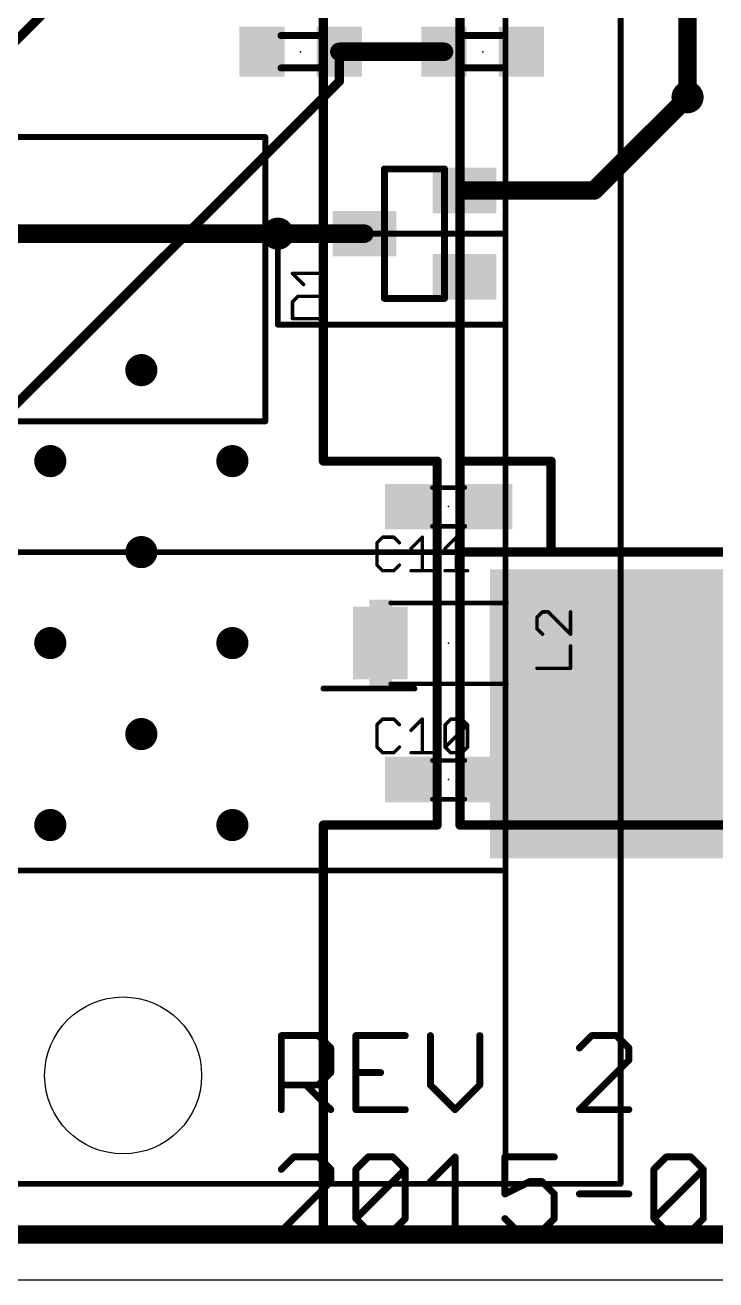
# Model space of a CAD drawing. Extents: x -1 to 111, y 0 to 43.
# Drawn here: x 80.45 to 95.62, y 0 to 27.59 of the extents above; entities that cross this region are included whole.
import ezdxf

# ---------------------------------------------------------------- set-up
doc = ezdxf.new("R2010")
doc.units = 0
for name, color, linetype in [('1', 22, 'CONTINUOUS'), ('15', 4, 'CONTINUOUS'), ('16', 175, 'CONTINUOUS'), ('18', 82, 'CONTINUOUS'), ('2', 2, 'CONTINUOUS'), ('20', 7, 'CONTINUOUS'), ('21', 253, 'CONTINUOUS'), ('22', 253, 'CONTINUOUS'), ('23', 7, 'CONTINUOUS'), ('25', 253, 'CONTINUOUS'), ('51', 253, 'CONTINUOUS')]:
    doc.layers.add(name, color=color, linetype=linetype)

# ---------------------------------------------------------------- blocks, each defined once
blk = doc.blocks.new('RECT')
blk.add_solid([(-0.5, -0.5), (0.5, -0.5), (-0.5, 0.5), (0.5, 0.5)])
blk = doc.blocks.new('ROUNDV')
at = {"const_width": 0.5}
blk.add_lwpolyline([(0, -0.25, 1), (0, 0.25, 1), (0, -0.25)], format="xyb", dxfattribs=at)

msp = doc.modelspace()

# ---------------------------------------------------------------- linework, layer by layer
at = {"layer": '1'}
for points, const_width in [([(90, 16), (90, 42)], 0.2032), ([(87, 30), (87, 18)], 0.2032), ([(87.35, 27), (89.65, 27)], 0.4064), ([(87.35, 27), (87.35, 26.35)], 0.2032), ([(87.35, 26.35), (79, 18)], 0.2032), ([(92.95, 23.95), (95, 26)], 0.4064), ([(90.1, 23.95), (92.95, 23.95)], 0.4064), ([(86, 23), (87.9, 23)], 0.4064), ([(87, 18), (89.5, 18)], 0.2032), ([(89.5, 18), (89.5, 10)], 0.2032), ([(90, 18), (90, 10)], 0.2032), ([(92, 18), (90, 18)], 0.2032), ([(92, 16), (92, 18)], 0.2032), ([(109, 16), (90, 16)], 0.2032), ([(109, 16), (92, 16)], 0.2032), ([(89.5, 10), (87, 10)], 0.2032), ([(87, 10), (87, 1)], 0.2032), ([(90, 10), (109, 10)], 0.2032), ([(86.0762, 3.7432), (86.0762, 5.3702)], 0.1524), ([(86.0762, 5.3702), (86.8897, 5.3702)], 0.1524), ([(86.8897, 5.3702), (87.1609, 5.099)], 0.1524), ([(88.798, 5.3702), (87.7134, 5.3702)], 0.1524), ([(87.7134, 5.3702), (87.7134, 3.7432)], 0.1524), ([(89.3505, 5.3702), (89.3505, 4.2855)], 0.1524), ([(90.4352, 4.2855), (90.4352, 5.3702)], 0.1524), ([(92.896, 5.3702), (92.6248, 5.099)], 0.1524), ([(93.4383, 5.3702), (92.896, 5.3702)], 0.1524), ([(93.7095, 5.099), (93.4383, 5.3702)], 0.1524), ([(87.1609, 5.099), (87.1609, 4.5567)], 0.1524), ([(93.7095, 4.8279), (93.7095, 5.099)], 0.1524), ([(92.6248, 3.7432), (93.7095, 4.8279)], 0.1524), ([(87.1609, 4.5567), (86.8897, 4.2855)], 0.1524), ([(87.7134, 4.5567), (88.2557, 4.5567)], 0.1524), ([(86.8897, 4.2855), (86.0762, 4.2855)], 0.1524), ([(86.6185, 4.2855), (87.1609, 3.7432)], 0.1524), ([(89.3505, 4.2855), (89.8928, 3.7432)], 0.1524), ([(89.8928, 3.7432), (90.4352, 4.2855)], 0.1524), ([(87.7134, 3.7432), (88.798, 3.7432)], 0.1524), ([(93.7095, 3.7432), (92.6248, 3.7432)], 0.1524), ([(86.3474, 2.7032), (86.0762, 2.432)], 0.1524), ([(86.8897, 2.7032), (86.3474, 2.7032)], 0.1524), ([(87.1609, 2.432), (86.8897, 2.7032)], 0.1524), ([(87.7134, 2.432), (87.9845, 2.7032)], 0.1524), ([(87.9845, 2.7032), (88.5269, 2.7032)], 0.1524), ([(88.5269, 2.7032), (88.798, 2.432)], 0.1524), ([(89.3505, 2.1609), (89.8928, 2.7032)], 0.1524), ([(89.8928, 2.7032), (89.8928, 1.0762)], 0.1524), ([(92.0723, 2.7032), (90.9877, 2.7032)], 0.1524), ([(90.9877, 2.7032), (90.9877, 1.8897)], 0.1524), ([(94.262, 2.432), (94.5331, 2.7032)], 0.1524), ([(94.5331, 2.7032), (95.0755, 2.7032)], 0.1524), ([(95.0755, 2.7032), (95.3466, 2.432)], 0.1524), ([(87.1609, 2.1609), (87.1609, 2.432)], 0.1524), ([(87.7134, 1.3474), (87.7134, 2.432)], 0.1524), ([(87.7134, 1.3474), (88.798, 2.432)], 0.1524), ([(88.798, 2.432), (88.798, 1.3474)], 0.1524), ([(94.262, 1.3474), (94.262, 2.432)], 0.1524), ([(94.262, 1.3474), (95.3466, 2.432)], 0.1524), ([(95.3466, 2.432), (95.3466, 1.3474)], 0.1524), ([(86.0762, 1.0762), (87.1609, 2.1609)], 0.1524), ([(90.9877, 1.8897), (91.53, 2.1609)], 0.1524), ([(91.53, 2.1609), (91.8012, 2.1609)], 0.1524), ([(91.8012, 2.1609), (92.0723, 1.8897)], 0.1524), ([(92.0723, 1.8897), (92.0723, 1.3474)], 0.1524), ([(92.6248, 1.8897), (93.7095, 1.8897)], 0.1524), ([(87.9845, 1.0762), (87.7134, 1.3474)], 0.1524), ([(88.798, 1.3474), (88.5269, 1.0762)], 0.1524), ([(91.2588, 1.0762), (90.9877, 1.3474)], 0.1524), ([(92.0723, 1.3474), (91.8012, 1.0762)], 0.1524), ([(94.5331, 1.0762), (94.262, 1.3474)], 0.1524), ([(95.3466, 1.3474), (95.0755, 1.0762)], 0.1524), ([(87.1609, 1.0762), (86.0762, 1.0762)], 0.1524), ([(88.5269, 1.0762), (87.9845, 1.0762)], 0.1524), ([(89.3505, 1.0762), (90.4352, 1.0762)], 0.1524), ([(91.8012, 1.0762), (91.2588, 1.0762)], 0.1524), ([(95.0755, 1.0762), (94.5331, 1.0762)], 0.1524), ([(87, 1), (10, 1)], 0.2032)]:
    msp.add_lwpolyline(points, dxfattribs=dict(at, const_width=const_width))
for points, const_width in [([(87.35, 27.1016, 1), (87.35, 26.8984)], 0.2032), ([(87.4008, 27, 1), (87.2992, 27)], 0.1016), ([(89.65, 26.8984, 1), (89.65, 27.1016)], 0.2032), ([(87.2992, 26.35, 1), (87.4008, 26.35)], 0.1016), ([(87.3859, 26.3141, 1), (87.3141, 26.3859)], 0.1016), ([(95.0718, 25.9282, 1), (94.9282, 26.0718)], 0.2032), ([(90.1, 24.0516, 1), (90.1, 23.8484)], 0.2032), ([(92.8782, 24.0218, 1), (93.0218, 23.8782)], 0.2032), ([(92.95, 23.8484, 1), (92.95, 24.0516)], 0.2032), ([(86, 23.1016, 1), (86, 22.8984)], 0.2032), ([(87.9, 22.8984, 1), (87.9, 23.1016)], 0.2032), ([(87, 18.0508, 1), (87, 17.9492)], 0.1016), ([(86.9492, 18, 1), (87.0508, 18)], 0.1016), ([(89.5508, 18, 1), (89.4492, 18)], 0.1016), ([(89.5, 17.9492, 1), (89.5, 18.0508)], 0.1016), ([(90.0508, 18, 1), (89.9492, 18)], 0.1016), ([(90, 18.0508, 1), (90, 17.9492)], 0.1016), ([(92.0508, 18, 1), (91.9492, 18)], 0.1016), ([(92, 17.9492, 1), (92, 18.0508)], 0.1016), ([(90, 16.0508, 1), (90, 15.9492)], 0.1016), ([(89.9492, 16, 1), (90.0508, 16)], 0.1016), ([(92, 16.0508, 1), (92, 15.9492)], 0.1016), ([(91.9492, 16, 1), (92.0508, 16)], 0.1016), ([(87, 10.0508, 1), (87, 9.9492)], 0.1016), ([(87.0508, 10, 1), (86.9492, 10)], 0.1016), ([(89.4492, 10, 1), (89.5508, 10)], 0.1016), ([(89.5, 9.9492, 1), (89.5, 10.0508)], 0.1016), ([(90, 10.0508, 1), (90, 9.9492)], 0.1016), ([(89.9492, 10, 1), (90.0508, 10)], 0.1016), ([(86.1143, 5.3702, 1), (86.0381, 5.3702)], 0.0762), ([(86.0762, 5.4083, 1), (86.0762, 5.3321)], 0.0762), ([(86.9166, 5.3971, 1), (86.8628, 5.3432)], 0.0762), ([(86.8897, 5.3321, 1), (86.8897, 5.4083)], 0.0762), ([(87.7134, 5.4083, 1), (87.7134, 5.3321)], 0.0762), ([(87.7515, 5.3702, 1), (87.6753, 5.3702)], 0.0762), ([(88.798, 5.3321, 1), (88.798, 5.4083)], 0.0762), ([(89.3886, 5.3702, 1), (89.3124, 5.3702)], 0.0762), ([(90.4733, 5.3702, 1), (90.3971, 5.3702)], 0.0762), ([(92.896, 5.4083, 1), (92.896, 5.3321)], 0.0762), ([(92.9229, 5.3432, 1), (92.869, 5.3971)], 0.0762), ([(93.4653, 5.3971, 1), (93.4114, 5.3432)], 0.0762), ([(93.4383, 5.3321, 1), (93.4383, 5.4083)], 0.0762), ([(87.199, 5.099, 1), (87.1228, 5.099)], 0.0762), ([(87.1339, 5.0721, 1), (87.1878, 5.126)], 0.0762), ([(92.5979, 5.126, 1), (92.6518, 5.0721)], 0.0762), ([(93.7476, 5.099, 1), (93.6714, 5.099)], 0.0762), ([(93.6825, 5.0721, 1), (93.7364, 5.126)], 0.0762), ([(93.6714, 4.8279, 1), (93.7476, 4.8279)], 0.0762), ([(93.7364, 4.8009, 1), (93.6825, 4.8548)], 0.0762), ([(87.1228, 4.5567, 1), (87.199, 4.5567)], 0.0762), ([(87.1878, 4.5298, 1), (87.1339, 4.5836)], 0.0762), ([(87.7134, 4.5948, 1), (87.7134, 4.5186)], 0.0762), ([(88.2557, 4.5186, 1), (88.2557, 4.5948)], 0.0762), ([(86.0762, 4.3236, 1), (86.0762, 4.2474)], 0.0762), ([(86.6455, 4.3125, 1), (86.5916, 4.2586)], 0.0762), ([(86.8628, 4.3125, 1), (86.9166, 4.2586)], 0.0762), ([(86.8897, 4.2474, 1), (86.8897, 4.3236)], 0.0762), ([(89.3775, 4.3125, 1), (89.3236, 4.2586)], 0.0762), ([(89.3124, 4.2855, 1), (89.3886, 4.2855)], 0.0762), ([(90.3971, 4.2855, 1), (90.4733, 4.2855)], 0.0762), ([(90.4621, 4.2586, 1), (90.4082, 4.3125)], 0.0762), ([(86.0381, 3.7432, 1), (86.1143, 3.7432)], 0.0762), ([(87.1339, 3.7163, 1), (87.1878, 3.7701)], 0.0762), ([(87.7134, 3.7813, 1), (87.7134, 3.7051)], 0.0762), ([(87.6753, 3.7432, 1), (87.7515, 3.7432)], 0.0762), ([(88.798, 3.7051, 1), (88.798, 3.7813)], 0.0762), ([(89.8659, 3.7701, 1), (89.9198, 3.7163)], 0.0762), ([(89.8659, 3.7163, 1), (89.9198, 3.7701)], 0.0762), ([(92.6248, 3.7813, 1), (92.6248, 3.7051)], 0.0762), ([(92.5979, 3.7701, 1), (92.6518, 3.7163)], 0.0762), ([(93.7095, 3.7051, 1), (93.7095, 3.7813)], 0.0762), ([(86.3474, 2.7413, 1), (86.3474, 2.6651)], 0.0762), ([(86.3743, 2.6762, 1), (86.3204, 2.7301)], 0.0762), ([(86.9166, 2.7301, 1), (86.8628, 2.6762)], 0.0762), ([(86.8897, 2.6651, 1), (86.8897, 2.7413)], 0.0762), ([(87.9845, 2.7413, 1), (87.9845, 2.6651)], 0.0762), ([(88.0115, 2.6762, 1), (87.9576, 2.7301)], 0.0762), ([(88.5538, 2.7301, 1), (88.4999, 2.6762)], 0.0762), ([(88.5269, 2.6651, 1), (88.5269, 2.7413)], 0.0762), ([(89.9309, 2.7032, 1), (89.8547, 2.7032)], 0.0762), ([(89.9198, 2.6762, 1), (89.8659, 2.7301)], 0.0762), ([(90.9877, 2.7413, 1), (90.9877, 2.6651)], 0.0762), ([(91.0258, 2.7032, 1), (90.9496, 2.7032)], 0.0762), ([(92.0723, 2.6651, 1), (92.0723, 2.7413)], 0.0762), ([(94.5331, 2.7413, 1), (94.5331, 2.6651)], 0.0762), ([(94.5601, 2.6762, 1), (94.5062, 2.7301)], 0.0762), ([(95.1024, 2.7301, 1), (95.0485, 2.6762)], 0.0762), ([(95.0755, 2.6651, 1), (95.0755, 2.7413)], 0.0762), ([(86.0493, 2.459, 1), (86.1031, 2.4051)], 0.0762), ([(87.199, 2.432, 1), (87.1228, 2.432)], 0.0762), ([(87.1339, 2.4051, 1), (87.1878, 2.459)], 0.0762), ([(87.6864, 2.459, 1), (87.7403, 2.4051)], 0.0762), ([(87.7515, 2.432, 1), (87.6753, 2.432)], 0.0762), ([(88.8361, 2.432, 1), (88.7599, 2.432)], 0.0762), ([(88.825, 2.4051, 1), (88.7711, 2.459)], 0.0762), ([(88.7711, 2.4051, 1), (88.825, 2.459)], 0.0762), ([(94.235, 2.459, 1), (94.2889, 2.4051)], 0.0762), ([(94.3001, 2.432, 1), (94.2239, 2.432)], 0.0762), ([(95.3847, 2.432, 1), (95.3085, 2.432)], 0.0762), ([(95.3736, 2.4051, 1), (95.3197, 2.459)], 0.0762), ([(95.3197, 2.4051, 1), (95.3736, 2.459)], 0.0762), ([(87.1878, 2.1339, 1), (87.1339, 2.1878)], 0.0762), ([(89.3236, 2.1878, 1), (89.3775, 2.1339)], 0.0762), ([(91.53, 2.199, 1), (91.53, 2.1228)], 0.0762), ([(91.547, 2.1268, 1), (91.513, 2.1949)], 0.0762), ([(91.8281, 2.1878, 1), (91.7742, 2.1339)], 0.0762), ([(91.8012, 2.1228, 1), (91.8012, 2.199)], 0.0762), ([(87.1228, 2.1609, 1), (87.199, 2.1609)], 0.0762), ([(90.9706, 1.9238, 1), (91.0047, 1.8556)], 0.0762), ([(92.1104, 1.8897, 1), (92.0342, 1.8897)], 0.0762), ([(92.0454, 1.8628, 1), (92.0993, 1.9166)], 0.0762), ([(92.6248, 1.9278, 1), (92.6248, 1.8516)], 0.0762), ([(93.7095, 1.8516, 1), (93.7095, 1.9278)], 0.0762), ([(90.9496, 1.8897, 1), (91.0258, 1.8897)], 0.0762), ([(87.7403, 1.3743, 1), (87.6864, 1.3204)], 0.0762), ([(87.6864, 1.3743, 1), (87.7403, 1.3204)], 0.0762), ([(87.6753, 1.3474, 1), (87.7515, 1.3474)], 0.0762), ([(88.7599, 1.3474, 1), (88.8361, 1.3474)], 0.0762), ([(88.825, 1.3204, 1), (88.7711, 1.3743)], 0.0762), ([(91.0146, 1.3743, 1), (90.9607, 1.3204)], 0.0762), ([(92.0342, 1.3474, 1), (92.1104, 1.3474)], 0.0762), ([(92.0993, 1.3204, 1), (92.0454, 1.3743)], 0.0762), ([(94.2889, 1.3743, 1), (94.235, 1.3204)], 0.0762), ([(94.235, 1.3743, 1), (94.2889, 1.3204)], 0.0762), ([(94.2239, 1.3474, 1), (94.3001, 1.3474)], 0.0762), ([(95.3085, 1.3474, 1), (95.3847, 1.3474)], 0.0762), ([(95.3736, 1.3204, 1), (95.3197, 1.3743)], 0.0762), ([(86.0762, 1.1143, 1), (86.0762, 1.0381)], 0.0762), ([(86.0493, 1.1031, 1), (86.1031, 1.0493)], 0.0762), ([(87.1609, 1.0381, 1), (87.1609, 1.1143)], 0.0762), ([(87.9845, 1.1143, 1), (87.9845, 1.0381)], 0.0762), ([(87.9576, 1.0493, 1), (88.0115, 1.1031)], 0.0762), ([(88.4999, 1.1031, 1), (88.5538, 1.0493)], 0.0762), ([(88.5269, 1.0381, 1), (88.5269, 1.1143)], 0.0762), ([(89.3505, 1.1143, 1), (89.3505, 1.0381)], 0.0762), ([(89.8547, 1.0762, 1), (89.9309, 1.0762)], 0.0762), ([(90.4352, 1.0381, 1), (90.4352, 1.1143)], 0.0762), ([(91.2588, 1.1143, 1), (91.2588, 1.0381)], 0.0762), ([(91.2319, 1.0493, 1), (91.2858, 1.1031)], 0.0762), ([(91.7742, 1.1031, 1), (91.8281, 1.0493)], 0.0762), ([(91.8012, 1.0381, 1), (91.8012, 1.1143)], 0.0762), ([(94.5331, 1.1143, 1), (94.5331, 1.0381)], 0.0762), ([(94.5062, 1.0493, 1), (94.5601, 1.1031)], 0.0762), ([(95.0485, 1.1031, 1), (95.1024, 1.0493)], 0.0762), ([(95.0755, 1.0381, 1), (95.0755, 1.1143)], 0.0762), ([(86.9492, 1, 1), (87.0508, 1)], 0.1016), ([(87, 0.9492, 1), (87, 1.0508)], 0.1016)]:
    msp.add_lwpolyline(points, format="xyb", dxfattribs=dict(at, const_width=const_width))
at = {"layer": '15', "const_width": 0.4064}
msp.add_lwpolyline([(19, 1), (109, 1)], dxfattribs=at)
at = {"layer": '16'}
for points, const_width in [([(95, 26), (95, 31.555)], 0.4064), ([(80, 27), (82, 29)], 0.2032), ([(76, 23), (86, 23)], 0.4064), ([(109, 1), (1, 1)], 0.2032)]:
    msp.add_lwpolyline(points, dxfattribs=dict(at, const_width=const_width))
at = {"layer": '16', "const_width": 0.2032}
for points in [[(94.8984, 26, 1), (95.1016, 26)], [(86, 22.8984, 1), (86, 23.1016)]]:
    msp.add_lwpolyline(points, format="xyb", dxfattribs=at)
at = {"layer": '2', "const_width": 0.4064}
msp.add_lwpolyline([(1, 1), (109, 1)], dxfattribs=at)
at = {"layer": '20'}
msp.add_line((0, 0), (110, 0), dxfattribs=at)
msp.add_circle((82.6, 4.495), 1.725, dxfattribs=at)
at = {"layer": '21', "const_width": 0.1524}
for points in [[(88.3396, 24.4224), (89.1524, 24.4224)], [(88.3396, 23.8636), (88.3396, 24.4224)], [(88.3396, 21.5776), (88.3396, 22.1364)], [(89.1524, 21.5776), (88.3396, 21.5776)], [(86.0762, 3.7432), (86.0762, 5.3702)], [(86.0762, 5.3702), (86.8897, 5.3702)], [(86.8897, 5.3702), (87.1609, 5.099)], [(88.798, 5.3702), (87.7134, 5.3702)], [(87.7134, 5.3702), (87.7134, 3.7432)], [(89.3505, 5.3702), (89.3505, 4.2855)], [(90.4352, 4.2855), (90.4352, 5.3702)], [(92.896, 5.3702), (92.6248, 5.099)], [(93.4383, 5.3702), (92.896, 5.3702)], [(93.7095, 5.099), (93.4383, 5.3702)], [(87.1609, 5.099), (87.1609, 4.5567)], [(93.7095, 4.8279), (93.7095, 5.099)], [(92.6248, 3.7432), (93.7095, 4.8279)], [(87.1609, 4.5567), (86.8897, 4.2855)], [(87.7134, 4.5567), (88.2557, 4.5567)], [(86.8897, 4.2855), (86.0762, 4.2855)], [(86.6185, 4.2855), (87.1609, 3.7432)], [(89.3505, 4.2855), (89.8928, 3.7432)], [(89.8928, 3.7432), (90.4352, 4.2855)], [(87.7134, 3.7432), (88.798, 3.7432)], [(93.7095, 3.7432), (92.6248, 3.7432)], [(86.3474, 2.7032), (86.0762, 2.432)], [(86.8897, 2.7032), (86.3474, 2.7032)], [(87.1609, 2.432), (86.8897, 2.7032)], [(87.7134, 2.432), (87.9845, 2.7032)], [(87.9845, 2.7032), (88.5269, 2.7032)], [(88.5269, 2.7032), (88.798, 2.432)], [(89.3505, 2.1609), (89.8928, 2.7032)], [(89.8928, 2.7032), (89.8928, 1.0762)], [(92.0723, 2.7032), (90.9877, 2.7032)], [(90.9877, 2.7032), (90.9877, 1.8897)], [(94.262, 2.432), (94.5331, 2.7032)], [(94.5331, 2.7032), (95.0755, 2.7032)], [(95.0755, 2.7032), (95.3466, 2.432)], [(87.1609, 2.1609), (87.1609, 2.432)], [(87.7134, 1.3474), (87.7134, 2.432)], [(87.7134, 1.3474), (88.798, 2.432)], [(88.798, 2.432), (88.798, 1.3474)], [(94.262, 1.3474), (94.262, 2.432)], [(94.262, 1.3474), (95.3466, 2.432)], [(95.3466, 2.432), (95.3466, 1.3474)], [(86.0762, 1.0762), (87.1609, 2.1609)], [(90.9877, 1.8897), (91.53, 2.1609)], [(91.53, 2.1609), (91.8012, 2.1609)], [(91.8012, 2.1609), (92.0723, 1.8897)], [(92.0723, 1.8897), (92.0723, 1.3474)], [(92.6248, 1.8897), (93.7095, 1.8897)], [(87.9845, 1.0762), (87.7134, 1.3474)], [(88.798, 1.3474), (88.5269, 1.0762)], [(91.2588, 1.0762), (90.9877, 1.3474)], [(92.0723, 1.3474), (91.8012, 1.0762)], [(94.5331, 1.0762), (94.262, 1.3474)], [(95.3466, 1.3474), (95.0755, 1.0762)], [(87.1609, 1.0762), (86.0762, 1.0762)], [(88.5269, 1.0762), (87.9845, 1.0762)], [(89.3505, 1.0762), (90.4352, 1.0762)], [(91.8012, 1.0762), (91.2588, 1.0762)], [(95.0755, 1.0762), (94.5331, 1.0762)]]:
    msp.add_lwpolyline(points, dxfattribs=at)
at = {"layer": '21', "const_width": 0.0762}
for points in [[(88.3396, 24.4605, 1), (88.3396, 24.3843)], [(88.3777, 24.4224, 1), (88.3015, 24.4224)], [(89.1524, 24.3843, 1), (89.1524, 24.4605)], [(88.3015, 23.8636, 1), (88.3777, 23.8636)], [(88.3777, 22.1364, 1), (88.3015, 22.1364)], [(88.3396, 21.6157, 1), (88.3396, 21.5395)], [(88.3015, 21.5776, 1), (88.3777, 21.5776)], [(89.1524, 21.5395, 1), (89.1524, 21.6157)], [(86.1143, 5.3702, 1), (86.0381, 5.3702)], [(86.0762, 5.4083, 1), (86.0762, 5.3321)], [(86.9166, 5.3971, 1), (86.8628, 5.3432)], [(86.8897, 5.3321, 1), (86.8897, 5.4083)], [(87.7134, 5.4083, 1), (87.7134, 5.3321)], [(87.7515, 5.3702, 1), (87.6753, 5.3702)], [(88.798, 5.3321, 1), (88.798, 5.4083)], [(89.3886, 5.3702, 1), (89.3124, 5.3702)], [(90.4733, 5.3702, 1), (90.3971, 5.3702)], [(92.896, 5.4083, 1), (92.896, 5.3321)], [(92.9229, 5.3432, 1), (92.869, 5.3971)], [(93.4653, 5.3971, 1), (93.4114, 5.3432)], [(93.4383, 5.3321, 1), (93.4383, 5.4083)], [(87.199, 5.099, 1), (87.1228, 5.099)], [(87.1339, 5.0721, 1), (87.1878, 5.126)], [(92.5979, 5.126, 1), (92.6518, 5.0721)], [(93.7476, 5.099, 1), (93.6714, 5.099)], [(93.6825, 5.0721, 1), (93.7364, 5.126)], [(93.6714, 4.8279, 1), (93.7476, 4.8279)], [(93.7364, 4.8009, 1), (93.6825, 4.8548)], [(87.1228, 4.5567, 1), (87.199, 4.5567)], [(87.1878, 4.5298, 1), (87.1339, 4.5836)], [(87.7134, 4.5948, 1), (87.7134, 4.5186)], [(88.2557, 4.5186, 1), (88.2557, 4.5948)], [(86.0762, 4.3236, 1), (86.0762, 4.2474)], [(86.6455, 4.3125, 1), (86.5916, 4.2586)], [(86.8628, 4.3125, 1), (86.9166, 4.2586)], [(86.8897, 4.2474, 1), (86.8897, 4.3236)], [(89.3775, 4.3125, 1), (89.3236, 4.2586)], [(89.3124, 4.2855, 1), (89.3886, 4.2855)], [(90.3971, 4.2855, 1), (90.4733, 4.2855)], [(90.4621, 4.2586, 1), (90.4082, 4.3125)], [(86.0381, 3.7432, 1), (86.1143, 3.7432)], [(87.1339, 3.7163, 1), (87.1878, 3.7701)], [(87.7134, 3.7813, 1), (87.7134, 3.7051)], [(87.6753, 3.7432, 1), (87.7515, 3.7432)], [(88.798, 3.7051, 1), (88.798, 3.7813)], [(89.8659, 3.7701, 1), (89.9198, 3.7163)], [(89.8659, 3.7163, 1), (89.9198, 3.7701)], [(92.6248, 3.7813, 1), (92.6248, 3.7051)], [(92.5979, 3.7701, 1), (92.6518, 3.7163)], [(93.7095, 3.7051, 1), (93.7095, 3.7813)], [(86.3474, 2.7413, 1), (86.3474, 2.6651)], [(86.3743, 2.6762, 1), (86.3204, 2.7301)], [(86.9166, 2.7301, 1), (86.8628, 2.6762)], [(86.8897, 2.6651, 1), (86.8897, 2.7413)], [(87.9845, 2.7413, 1), (87.9845, 2.6651)], [(88.0115, 2.6762, 1), (87.9576, 2.7301)], [(88.5538, 2.7301, 1), (88.4999, 2.6762)], [(88.5269, 2.6651, 1), (88.5269, 2.7413)], [(89.9309, 2.7032, 1), (89.8547, 2.7032)], [(89.9198, 2.6762, 1), (89.8659, 2.7301)], [(90.9877, 2.7413, 1), (90.9877, 2.6651)], [(91.0258, 2.7032, 1), (90.9496, 2.7032)], [(92.0723, 2.6651, 1), (92.0723, 2.7413)], [(94.5331, 2.7413, 1), (94.5331, 2.6651)], [(94.5601, 2.6762, 1), (94.5062, 2.7301)], [(95.1024, 2.7301, 1), (95.0485, 2.6762)], [(95.0755, 2.6651, 1), (95.0755, 2.7413)], [(86.0493, 2.459, 1), (86.1031, 2.4051)], [(87.199, 2.432, 1), (87.1228, 2.432)], [(87.1339, 2.4051, 1), (87.1878, 2.459)], [(87.6864, 2.459, 1), (87.7403, 2.4051)], [(87.7515, 2.432, 1), (87.6753, 2.432)], [(88.8361, 2.432, 1), (88.7599, 2.432)], [(88.825, 2.4051, 1), (88.7711, 2.459)], [(88.7711, 2.4051, 1), (88.825, 2.459)], [(94.235, 2.459, 1), (94.2889, 2.4051)], [(94.3001, 2.432, 1), (94.2239, 2.432)], [(95.3847, 2.432, 1), (95.3085, 2.432)], [(95.3736, 2.4051, 1), (95.3197, 2.459)], [(95.3197, 2.4051, 1), (95.3736, 2.459)], [(87.1878, 2.1339, 1), (87.1339, 2.1878)], [(89.3236, 2.1878, 1), (89.3775, 2.1339)], [(91.53, 2.199, 1), (91.53, 2.1228)], [(91.547, 2.1268, 1), (91.513, 2.1949)], [(91.8281, 2.1878, 1), (91.7742, 2.1339)], [(91.8012, 2.1228, 1), (91.8012, 2.199)], [(87.1228, 2.1609, 1), (87.199, 2.1609)], [(90.9706, 1.9238, 1), (91.0047, 1.8556)], [(92.1104, 1.8897, 1), (92.0342, 1.8897)], [(92.0454, 1.8628, 1), (92.0993, 1.9166)], [(92.6248, 1.9278, 1), (92.6248, 1.8516)], [(93.7095, 1.8516, 1), (93.7095, 1.9278)], [(90.9496, 1.8897, 1), (91.0258, 1.8897)], [(87.7403, 1.3743, 1), (87.6864, 1.3204)], [(87.6864, 1.3743, 1), (87.7403, 1.3204)], [(87.6753, 1.3474, 1), (87.7515, 1.3474)], [(88.7599, 1.3474, 1), (88.8361, 1.3474)], [(88.825, 1.3204, 1), (88.7711, 1.3743)], [(91.0146, 1.3743, 1), (90.9607, 1.3204)], [(92.0342, 1.3474, 1), (92.1104, 1.3474)], [(92.0993, 1.3204, 1), (92.0454, 1.3743)], [(94.2889, 1.3743, 1), (94.235, 1.3204)], [(94.235, 1.3743, 1), (94.2889, 1.3204)], [(94.2239, 1.3474, 1), (94.3001, 1.3474)], [(95.3085, 1.3474, 1), (95.3847, 1.3474)], [(95.3736, 1.3204, 1), (95.3197, 1.3743)], [(86.0762, 1.1143, 1), (86.0762, 1.0381)], [(86.0493, 1.1031, 1), (86.1031, 1.0493)], [(87.1609, 1.0381, 1), (87.1609, 1.1143)], [(87.9845, 1.1143, 1), (87.9845, 1.0381)], [(87.9576, 1.0493, 1), (88.0115, 1.1031)], [(88.4999, 1.1031, 1), (88.5538, 1.0493)], [(88.5269, 1.0381, 1), (88.5269, 1.1143)], [(89.3505, 1.1143, 1), (89.3505, 1.0381)], [(89.8547, 1.0762, 1), (89.9309, 1.0762)], [(90.4352, 1.0381, 1), (90.4352, 1.1143)], [(91.2588, 1.1143, 1), (91.2588, 1.0381)], [(91.2319, 1.0493, 1), (91.2858, 1.1031)], [(91.7742, 1.1031, 1), (91.8281, 1.0493)], [(91.8012, 1.0381, 1), (91.8012, 1.1143)], [(94.5331, 1.1143, 1), (94.5331, 1.0381)], [(94.5062, 1.0493, 1), (94.5601, 1.1031)], [(95.0485, 1.1031, 1), (95.1024, 1.0493)], [(95.0755, 1.0381, 1), (95.0755, 1.1143)]]:
    msp.add_lwpolyline(points, format="xyb", dxfattribs=at)
at = {"layer": '22', "const_width": 0.127}
for points in [[(91, 42), (91, 2)], [(93.53, 2.11), (93.53, 41.89)], [(85.725, 25.125), (79.475, 25.125)], [(85.725, 18.875), (85.725, 25.125)], [(86, 23), (86, 21)], [(91, 23), (86, 23)], [(91, 21), (91, 23)], [(86, 21), (91, 21)], [(79.475, 18.875), (85.725, 18.875)], [(19, 16), (91, 16)], [(91, 16), (91, 9)], [(89, 13), (87, 13)], [(91, 9), (19, 9)], [(16.47, 2.11), (93.53, 2.11)]]:
    msp.add_lwpolyline(points, dxfattribs=at)
at = {"layer": '22', "const_width": 0.0635}
for points in [[(85.7568, 25.125, 1), (85.6933, 25.125)], [(85.725, 25.0933, 1), (85.725, 25.1567)], [(86.0318, 23, 1), (85.9682, 23)], [(86, 23.0317, 1), (86, 22.9683)], [(91.0318, 23, 1), (90.9682, 23)], [(91, 22.9683, 1), (91, 23.0317)], [(85.9682, 21, 1), (86.0318, 21)], [(86, 21.0317, 1), (86, 20.9683)], [(90.9682, 21, 1), (91.0318, 21)], [(91, 20.9683, 1), (91, 21.0317)], [(85.6933, 18.875, 1), (85.7568, 18.875)], [(85.725, 18.8433, 1), (85.725, 18.9067)], [(91.0318, 16, 1), (90.9682, 16)], [(91, 15.9682, 1), (91, 16.0317)], [(87, 13.0318, 1), (87, 12.9682)], [(89, 12.9682, 1), (89, 13.0318)], [(90.9682, 9, 1), (91.0318, 9)], [(91, 8.9682, 1), (91, 9.0318)], [(90.9682, 2, 1), (91.0318, 2)], [(93.4982, 2.11, 1), (93.5618, 2.11)], [(93.53, 2.0783, 1), (93.53, 2.1418)]]:
    msp.add_lwpolyline(points, format="xyb", dxfattribs=at)
at = {"layer": '23'}
for p in [(86.5, 27), (90.5, 27), (89, 23), (89.75, 17), (89.75, 14), (89.75, 11)]:
    msp.add_point(p, dxfattribs=at)
at = {"layer": '25', "const_width": 0.0762}
for points in [[(87.0569, 21.8815), (87.0569, 22.373)], [(86.5654, 21.8815), (86.3197, 22.1273)], [(86.3197, 22.1273), (87.0569, 22.1273)], [(86.4425, 21.6246), (86.3197, 21.5017)], [(86.3197, 21.5017), (86.3197, 21.1331)], [(86.934, 21.6246), (86.4425, 21.6246)], [(87.0569, 21.5017), (86.934, 21.6246)], [(87.0569, 21.1331), (87.0569, 21.5017)], [(86.3197, 21.1331), (87.0569, 21.1331)], [(88.3007, 16.3275), (88.1779, 16.2047)], [(88.5465, 16.3275), (88.3007, 16.3275)], [(88.6693, 16.2047), (88.5465, 16.3275)], [(88.9263, 16.0818), (89.172, 16.3275)], [(89.172, 16.3275), (89.172, 15.5903)], [(89.6747, 16.0818), (89.9204, 16.3275)], [(89.9204, 16.3275), (89.9204, 15.5903)], [(88.1779, 16.2047), (88.1779, 15.7132)], [(88.1779, 15.7132), (88.3007, 15.5903)], [(88.5465, 15.5903), (88.6693, 15.7132)], [(88.3007, 15.5903), (88.5465, 15.5903)], [(88.9263, 15.5903), (89.4178, 15.5903)], [(89.6747, 15.5903), (90.1662, 15.5903)], [(91.8153, 14.6862), (91.6925, 14.5633)], [(91.9382, 14.6862), (91.8153, 14.6862)], [(92.4297, 14.1947), (91.9382, 14.6862)], [(92.4297, 14.6862), (92.4297, 14.1947)], [(91.6925, 14.5633), (91.6925, 14.3176)], [(91.6925, 14.3176), (91.8153, 14.1947)], [(92.4297, 13.4463), (92.4297, 13.9378)], [(91.6925, 13.4463), (92.4297, 13.4463)], [(88.3007, 12.3275), (88.1779, 12.2047)], [(88.1779, 12.2047), (88.1779, 11.7132)], [(88.5465, 12.3275), (88.3007, 12.3275)], [(88.6693, 12.2047), (88.5465, 12.3275)], [(88.9263, 12.0818), (89.172, 12.3275)], [(89.172, 12.3275), (89.172, 11.5903)], [(89.6747, 12.2047), (89.7976, 12.3275)], [(89.6747, 11.7132), (89.6747, 12.2047)], [(89.6747, 11.7132), (90.1662, 12.2047)], [(89.7976, 12.3275), (90.0433, 12.3275)], [(90.0433, 12.3275), (90.1662, 12.2047)], [(90.1662, 12.2047), (90.1662, 11.7132)], [(88.1779, 11.7132), (88.3007, 11.5903)], [(88.3007, 11.5903), (88.5465, 11.5903)], [(88.5465, 11.5903), (88.6693, 11.7132)], [(88.9263, 11.5903), (89.4178, 11.5903)], [(89.7976, 11.5903), (89.6747, 11.7132)], [(90.0433, 11.5903), (89.7976, 11.5903)], [(90.1662, 11.7132), (90.0433, 11.5903)]]:
    msp.add_lwpolyline(points, dxfattribs=at)
at = {"layer": '25', "const_width": 0.0381}
for points in [[(87.0759, 22.373, 1), (87.0379, 22.373)], [(86.3197, 22.1463, 1), (86.3197, 22.1082)], [(86.3331, 22.1407, 1), (86.3062, 22.1138)], [(87.0569, 22.1082, 1), (87.0569, 22.1463)], [(86.5519, 21.868, 1), (86.5789, 21.895)], [(87.0379, 21.8815, 1), (87.0759, 21.8815)], [(86.3062, 21.5152, 1), (86.3331, 21.4882)], [(86.3387, 21.5017, 1), (86.3006, 21.5017)], [(86.4425, 21.6436, 1), (86.4425, 21.6055)], [(86.456, 21.6111, 1), (86.4291, 21.6381)], [(86.9475, 21.6381, 1), (86.9206, 21.6111)], [(86.934, 21.6055, 1), (86.934, 21.6436)], [(87.0759, 21.5017, 1), (87.0379, 21.5017)], [(87.0434, 21.4882, 1), (87.0704, 21.5152)], [(86.3197, 21.1522, 1), (86.3197, 21.1141)], [(86.3006, 21.1331, 1), (86.3387, 21.1331)], [(87.0379, 21.1331, 1), (87.0759, 21.1331)], [(87.0569, 21.1141, 1), (87.0569, 21.1522)], [(88.3007, 16.3466, 1), (88.3007, 16.3085)], [(88.3142, 16.3141, 1), (88.2873, 16.341)], [(88.5599, 16.341, 1), (88.533, 16.3141)], [(88.5465, 16.3085, 1), (88.5465, 16.3466)], [(89.1911, 16.3275, 1), (89.153, 16.3275)], [(89.1855, 16.3141, 1), (89.1585, 16.341)], [(89.9395, 16.3275, 1), (89.9014, 16.3275)], [(89.9339, 16.3141, 1), (89.907, 16.341)], [(88.1969, 16.2047, 1), (88.1588, 16.2047)], [(88.1644, 16.2181, 1), (88.1913, 16.1912)], [(88.6559, 16.1912, 1), (88.6828, 16.2181)], [(88.9128, 16.0953, 1), (88.9397, 16.0683)], [(89.6612, 16.0953, 1), (89.6882, 16.0683)], [(88.1913, 15.7266, 1), (88.1644, 15.6997)], [(88.1588, 15.7132, 1), (88.1969, 15.7132)], [(88.6828, 15.6997, 1), (88.6559, 15.7266)], [(88.3007, 15.6094, 1), (88.3007, 15.5713)], [(88.2873, 15.5768, 1), (88.3142, 15.6038)], [(88.533, 15.6038, 1), (88.5599, 15.5768)], [(88.5465, 15.5713, 1), (88.5465, 15.6094)], [(88.9263, 15.6094, 1), (88.9263, 15.5713)], [(89.153, 15.5903, 1), (89.1911, 15.5903)], [(89.4178, 15.5713, 1), (89.4178, 15.6094)], [(89.6747, 15.6094, 1), (89.6747, 15.5713)], [(89.9014, 15.5903, 1), (89.9395, 15.5903)], [(90.1662, 15.5713, 1), (90.1662, 15.6094)], [(91.8153, 14.7052, 1), (91.8153, 14.6671)], [(91.8288, 14.6727, 1), (91.8019, 14.6996)], [(91.9517, 14.6996, 1), (91.9247, 14.6727)], [(91.9382, 14.6671, 1), (91.9382, 14.7052)], [(92.4488, 14.6862, 1), (92.4107, 14.6862)], [(91.679, 14.5768, 1), (91.7059, 14.5498)], [(91.7115, 14.5633, 1), (91.6734, 14.5633)], [(91.7059, 14.331, 1), (91.679, 14.3041)], [(91.6734, 14.3176, 1), (91.7115, 14.3176)], [(91.8019, 14.1812, 1), (91.8288, 14.2082)], [(92.4107, 14.1947, 1), (92.4488, 14.1947)], [(92.4162, 14.1812, 1), (92.4432, 14.2082)], [(92.4488, 13.9378, 1), (92.4107, 13.9378)], [(91.6925, 13.4653, 1), (91.6925, 13.4272)], [(92.4107, 13.4463, 1), (92.4488, 13.4463)], [(92.4297, 13.4272, 1), (92.4297, 13.4653)], [(88.1969, 12.2047, 1), (88.1588, 12.2047)], [(88.1644, 12.2181, 1), (88.1913, 12.1912)], [(88.3007, 12.3466, 1), (88.3007, 12.3085)], [(88.3142, 12.3141, 1), (88.2873, 12.341)], [(88.5599, 12.341, 1), (88.533, 12.3141)], [(88.5465, 12.3085, 1), (88.5465, 12.3466)], [(88.6559, 12.1912, 1), (88.6828, 12.2181)], [(89.1911, 12.3275, 1), (89.153, 12.3275)], [(89.1855, 12.3141, 1), (89.1585, 12.341)], [(89.6937, 12.2047, 1), (89.6556, 12.2047)], [(89.6612, 12.2181, 1), (89.6882, 12.1912)], [(89.7976, 12.3466, 1), (89.7976, 12.3085)], [(89.811, 12.3141, 1), (89.7841, 12.341)], [(90.0568, 12.341, 1), (90.0298, 12.3141)], [(90.0433, 12.3085, 1), (90.0433, 12.3466)], [(90.1852, 12.2047, 1), (90.1471, 12.2047)], [(90.1796, 12.1912, 1), (90.1527, 12.2181)], [(90.1527, 12.1912, 1), (90.1796, 12.2181)], [(88.9128, 12.0953, 1), (88.9397, 12.0683)], [(88.1913, 11.7266, 1), (88.1644, 11.6997)], [(88.1588, 11.7132, 1), (88.1969, 11.7132)], [(88.3007, 11.6094, 1), (88.3007, 11.5713)], [(88.2873, 11.5768, 1), (88.3142, 11.6038)], [(88.533, 11.6038, 1), (88.5599, 11.5768)], [(88.5465, 11.5713, 1), (88.5465, 11.6094)], [(88.6828, 11.6997, 1), (88.6559, 11.7266)], [(88.9263, 11.6094, 1), (88.9263, 11.5713)], [(89.153, 11.5903, 1), (89.1911, 11.5903)], [(89.4178, 11.5713, 1), (89.4178, 11.6094)], [(89.6882, 11.7266, 1), (89.6612, 11.6997)], [(89.6612, 11.7266, 1), (89.6882, 11.6997)], [(89.6556, 11.7132, 1), (89.6937, 11.7132)], [(89.7976, 11.6094, 1), (89.7976, 11.5713)], [(89.7841, 11.5768, 1), (89.811, 11.6038)], [(90.0298, 11.6038, 1), (90.0568, 11.5768)], [(90.0433, 11.5713, 1), (90.0433, 11.6094)], [(90.1471, 11.7132, 1), (90.1852, 11.7132)], [(90.1796, 11.6997, 1), (90.1527, 11.7266)]]:
    msp.add_lwpolyline(points, format="xyb", dxfattribs=at)
at = {"layer": '51'}
for points, const_width in [([(86.932, 27.356), (86.068, 27.356)], 0.1524), ([(90.932, 27.356), (90.068, 27.356)], 0.1524), ([(86.068, 26.644), (86.932, 26.644)], 0.1524), ([(90.068, 26.644), (90.932, 26.644)], 0.1524), ([(88.3396, 24.4224), (89.6604, 24.4224)], 0.1524), ([(88.3396, 21.5776), (88.3396, 24.4224)], 0.1524), ([(89.6604, 24.4224), (89.6604, 21.5776)], 0.1524), ([(89.6604, 21.5776), (88.3396, 21.5776)], 0.1524), ([(90.106, 17.419), (89.394, 17.419)], 0.1016), ([(90.106, 16.568), (89.394, 16.568)], 0.1016), ([(91.02, 14.883), (88.48, 14.883)], 0.1016), ([(91.02, 13.104), (88.48, 13.104)], 0.1016), ([(90.106, 11.419), (89.394, 11.419)], 0.1016), ([(90.106, 10.568), (89.394, 10.568)], 0.1016)]:
    msp.add_lwpolyline(points, dxfattribs=dict(at, const_width=const_width))
for points, const_width in [([(86.068, 27.3941, 1), (86.068, 27.3179)], 0.0762), ([(86.932, 27.3179, 1), (86.932, 27.3941)], 0.0762), ([(90.068, 27.3941, 1), (90.068, 27.3179)], 0.0762), ([(90.932, 27.3179, 1), (90.932, 27.3941)], 0.0762), ([(86.068, 26.6821, 1), (86.068, 26.6059)], 0.0762), ([(86.932, 26.6059, 1), (86.932, 26.6821)], 0.0762), ([(90.068, 26.6821, 1), (90.068, 26.6059)], 0.0762), ([(90.932, 26.6059, 1), (90.932, 26.6821)], 0.0762), ([(88.3396, 24.4605, 1), (88.3396, 24.3843)], 0.0762), ([(88.3777, 24.4224, 1), (88.3015, 24.4224)], 0.0762), ([(89.6985, 24.4224, 1), (89.6223, 24.4224)], 0.0762), ([(89.6604, 24.3843, 1), (89.6604, 24.4605)], 0.0762), ([(88.3396, 21.6157, 1), (88.3396, 21.5395)], 0.0762), ([(88.3015, 21.5776, 1), (88.3777, 21.5776)], 0.0762), ([(89.6223, 21.5776, 1), (89.6985, 21.5776)], 0.0762), ([(89.6604, 21.5395, 1), (89.6604, 21.6157)], 0.0762), ([(89.394, 17.4444, 1), (89.394, 17.3936)], 0.0508), ([(90.106, 17.3936, 1), (90.106, 17.4444)], 0.0508), ([(89.394, 16.5934, 1), (89.394, 16.5426)], 0.0508), ([(90.106, 16.5426, 1), (90.106, 16.5934)], 0.0508), ([(88.48, 14.9084, 1), (88.48, 14.8576)], 0.0508), ([(91.02, 14.8576, 1), (91.02, 14.9084)], 0.0508), ([(88.48, 13.1294, 1), (88.48, 13.0786)], 0.0508), ([(91.02, 13.0786, 1), (91.02, 13.1294)], 0.0508), ([(89.394, 11.4444, 1), (89.394, 11.3936)], 0.0508), ([(90.106, 11.3936, 1), (90.106, 11.4444)], 0.0508), ([(89.394, 10.5934, 1), (89.394, 10.5426)], 0.0508), ([(90.106, 10.5426, 1), (90.106, 10.5934)], 0.0508)]:
    msp.add_lwpolyline(points, format="xyb", dxfattribs=dict(at, const_width=const_width))

# ---------------------------------------------------------------- block references
at = {"layer": '1', "yscale": 1.1}
for p in [(85.65, 27), (87.35, 27), (89.65, 27), (91.35, 27)]:
    msp.add_blockref('RECT', p, dxfattribs=at)
at = {"layer": '1', "yscale": 1.4, "rotation": 90}
for p in [(90.1, 23.95), (87.9, 23), (90.1, 22.05)]:
    msp.add_blockref('RECT', p, dxfattribs=at)
at = {"layer": '1', "xscale": 1.1, "rotation": 180}
for p in [(88.9, 17), (90.6, 17), (88.9, 11), (90.6, 11)]:
    msp.add_blockref('RECT', p, dxfattribs=at)
at = {"layer": '1', "xscale": 1.2, "yscale": 1.6, "rotation": 180}
for p in [(88.25, 14), (91.25, 14)]:
    msp.add_blockref('RECT', p, dxfattribs=at)
at = {"layer": '16', "xscale": 6.35, "yscale": 8.68, "rotation": 270}
msp.add_blockref('RECT', (95, 12.445), dxfattribs=at)
at = {"layer": '18', "xscale": 0.7064, "yscale": 0.7064}
for p in [(95, 26), (95, 26), (95, 26), (95, 26), (86, 23), (86, 23), (86, 23), (86, 23), (83, 20), (83, 20), (83, 20), (83, 20), (81, 18), (81, 18), (81, 18), (81, 18), (85, 18), (85, 18), (85, 18), (85, 18), (83, 16), (83, 16), (83, 16), (83, 16), (81, 14), (81, 14), (81, 14), (81, 14), (85, 14), (85, 14), (85, 14), (85, 14), (83, 12), (83, 12), (83, 12), (83, 12), (81, 10), (81, 10), (81, 10), (81, 10), (85, 10), (85, 10), (85, 10), (85, 10)]:
    msp.add_blockref('ROUNDV', p, dxfattribs=at)
at = {"layer": '51', "xscale": 0.4064, "yscale": 0.8636}
for p in [(85.865, 27), (87.135, 27), (89.865, 27), (91.135, 27)]:
    msp.add_blockref('RECT', p, dxfattribs=at)
at = {"layer": '51'}
for p, xscale, yscale, rotation in [((90.0033, 23.9398), 0.4572, 0.5842, 90), ((87.9967, 23), 0.4572, 0.5842, 90), ((90.0033, 22.0602), 0.4572, 0.5842, 90), ((89.1698, 16.9949), 0.5001, 0.95, 180), ((90.3381, 16.9949), 0.5001, 0.95, 180), ((88.2554, 14.0026), 0.5001, 1.8999, 180), ((91.2525, 14.0026), 0.5001, 1.8999, 180), ((89.1698, 10.9949), 0.5001, 0.95, 180), ((90.3381, 10.9949), 0.5001, 0.95, 180)]:
    msp.add_blockref('RECT', p, dxfattribs=dict(at, xscale=xscale, yscale=yscale, rotation=rotation))

doc.saveas('drawing.dxf')
